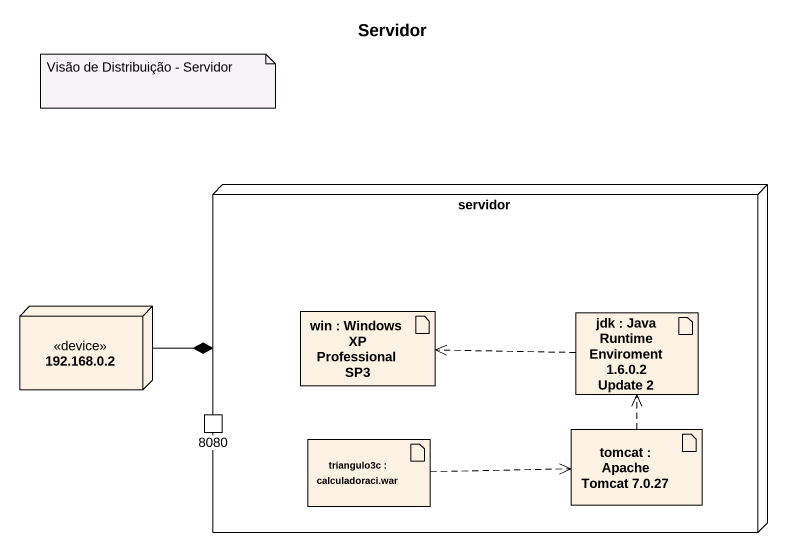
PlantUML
@startuml
title Servidor
node servidor {
  artifact "win : Windows XP Professional SP3" as win
  artifact "jdk : Java Runtime Enviroment 1.6.0.2 Update 2" as jdk
  port "8080" as p8080
  artifact "tomcat : Apache Tomcat 7.0.27" as tomcat
  artifact "triangulo3c : calculadoraci.war" as triangulo3c
}
node "192.168.0.2" as n192_168_0_2 <<device>>
n192_168_0_2 -right-* servidor
jdk .left.> win
tomcat .up.> jdk
triangulo3c .right.> tomcat
note as N1
  Visão de Distribuição - Servidor
end note
@enduml
